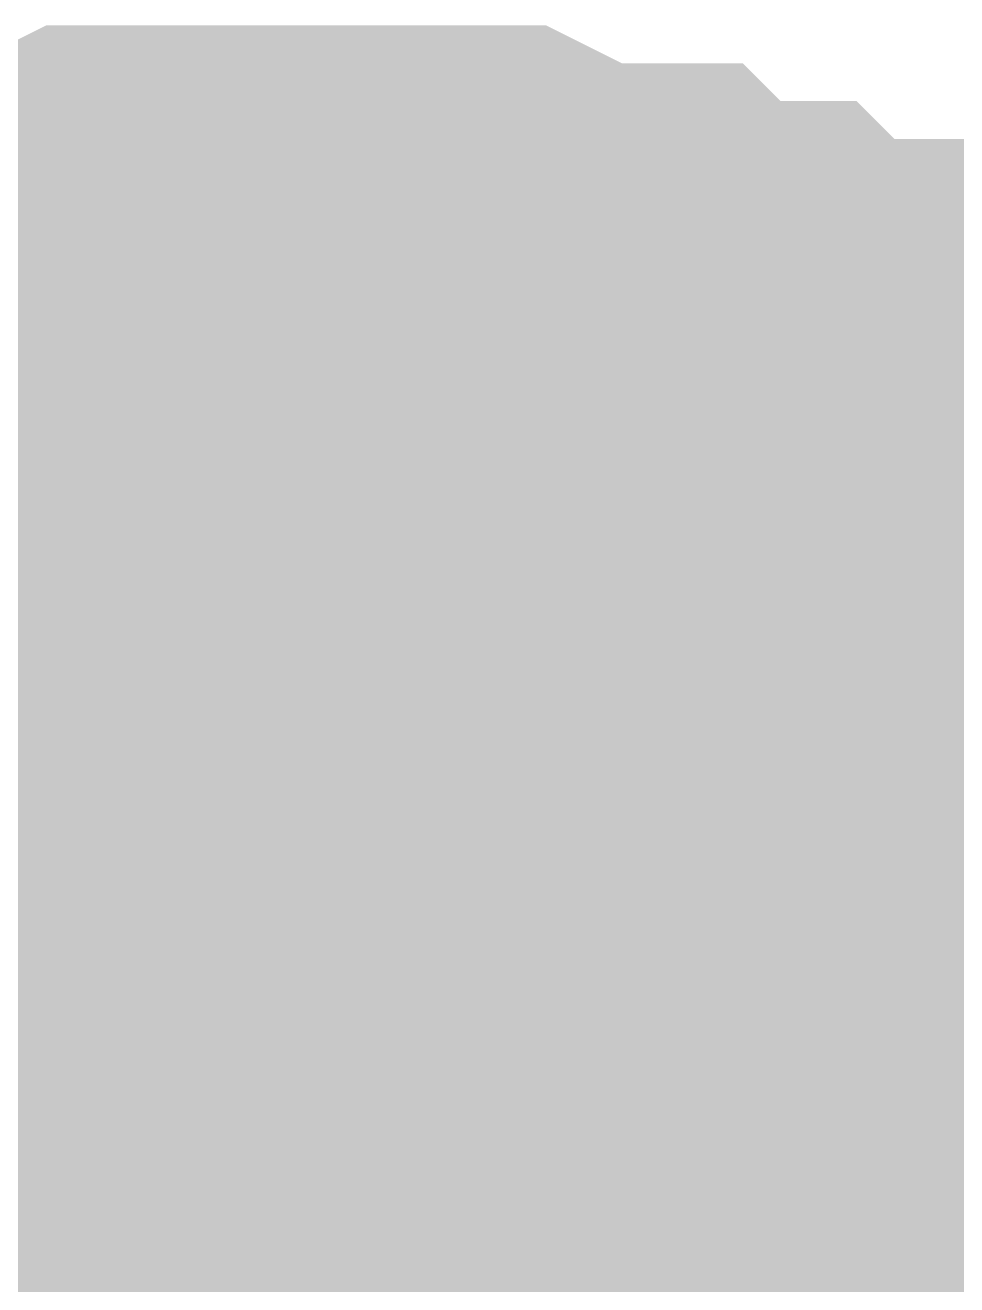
# Model space of a CAD drawing. Header units: inches. Extents: x 0 to 841, y 0 to 594.
# Drawn here: x 444.841 to 445.392, y 445.152 to 445.897 of the extents above; entities that cross this region are included whole.
import ezdxf

# ---------------------------------------------------------------- set-up
doc = ezdxf.new("R2010")
doc.units = ezdxf.units.IN
doc.layers.add('Sheet', color=255, linetype='Continuous')

msp = doc.modelspace()

# ---------------------------------------------------------------- linework, layer by layer
at = {"layer": 'Sheet'}
for points in [[(444.68706, 445.67967, 0.29972, 0.29972, 0), (444.70952, 445.67967, 0.29972, 0.29972, 0), (444.75443, 445.70213, 0.29972, 0.29972, 0), (444.77689, 445.70213, 0.29972, 0.29972, 0), (444.82181, 445.72459, 0.29972, 0.29972, 0), (444.84426, 445.72459, 0.29972, 0.29972, 0), (444.88918, 445.74705, 0.29972, 0.29972, 0), (444.9341, 445.74705, 0.29972, 0.29972, 0), (444.95655, 445.74705, 0.29972, 0.29972, 0), (445.00147, 445.74705, 0.29972, 0.29972, 0)], [(444.68706, 445.67967, 0.29972, 0.29972, 0), (444.70952, 445.67967, 0.29972, 0.29972, 0), (444.75443, 445.70213, 0.29972, 0.29972, 0), (444.77689, 445.70213, 0.29972, 0.29972, 0), (444.82181, 445.72459, 0.29972, 0.29972, 0), (444.84426, 445.72459, 0.29972, 0.29972, 0), (444.88918, 445.74705, 0.29972, 0.29972, 0), (444.9341, 445.74705, 0.29972, 0.29972, 0), (444.95655, 445.74705, 0.29972, 0.29972, 0), (445.00147, 445.74705, 0.29972, 0.29972, 0)], [(444.68706, 445.67967, 0.29972, 0.29972, 0), (444.70952, 445.67967, 0.29972, 0.29972, 0), (444.75443, 445.70213, 0.29972, 0.29972, 0), (444.77689, 445.70213, 0.29972, 0.29972, 0), (444.82181, 445.72459, 0.29972, 0.29972, 0), (444.84426, 445.72459, 0.29972, 0.29972, 0), (444.88918, 445.74705, 0.29972, 0.29972, 0), (444.9341, 445.74705, 0.29972, 0.29972, 0), (444.95655, 445.74705, 0.29972, 0.29972, 0), (445.00147, 445.74705, 0.29972, 0.29972, 0)], [(444.68706, 445.67967, 0.29972, 0.29972, 0), (444.70952, 445.67967, 0.29972, 0.29972, 0), (444.75443, 445.70213, 0.29972, 0.29972, 0), (444.77689, 445.70213, 0.29972, 0.29972, 0), (444.82181, 445.72459, 0.29972, 0.29972, 0), (444.84426, 445.72459, 0.29972, 0.29972, 0), (444.88918, 445.74705, 0.29972, 0.29972, 0), (444.9341, 445.74705, 0.29972, 0.29972, 0), (444.95655, 445.74705, 0.29972, 0.29972, 0), (445.00147, 445.74705, 0.29972, 0.29972, 0)], [(444.68706, 445.67967, 0.29972, 0.29972, 0), (444.70952, 445.67967, 0.29972, 0.29972, 0), (444.75443, 445.70213, 0.29972, 0.29972, 0), (444.77689, 445.70213, 0.29972, 0.29972, 0), (444.82181, 445.72459, 0.29972, 0.29972, 0), (444.84426, 445.72459, 0.29972, 0.29972, 0), (444.88918, 445.74705, 0.29972, 0.29972, 0), (444.9341, 445.74705, 0.29972, 0.29972, 0), (444.95655, 445.74705, 0.29972, 0.29972, 0), (445.00147, 445.74705, 0.29972, 0.29972, 0)], [(444.68706, 445.67967, 0.29972, 0.29972, 0), (444.70952, 445.67967, 0.29972, 0.29972, 0), (444.75443, 445.70213, 0.29972, 0.29972, 0), (444.77689, 445.70213, 0.29972, 0.29972, 0), (444.82181, 445.72459, 0.29972, 0.29972, 0), (444.84426, 445.72459, 0.29972, 0.29972, 0), (444.88918, 445.74705, 0.29972, 0.29972, 0), (444.9341, 445.74705, 0.29972, 0.29972, 0), (444.95655, 445.74705, 0.29972, 0.29972, 0), (445.00147, 445.74705, 0.29972, 0.29972, 0)], [(444.68706, 445.67967, 0.29972, 0.29972, 0), (444.70952, 445.67967, 0.29972, 0.29972, 0), (444.75443, 445.70213, 0.29972, 0.29972, 0), (444.77689, 445.70213, 0.29972, 0.29972, 0), (444.82181, 445.72459, 0.29972, 0.29972, 0), (444.84426, 445.72459, 0.29972, 0.29972, 0), (444.88918, 445.74705, 0.29972, 0.29972, 0), (444.9341, 445.74705, 0.29972, 0.29972, 0), (444.95655, 445.74705, 0.29972, 0.29972, 0), (445.00147, 445.74705, 0.29972, 0.29972, 0)], [(445.00147, 445.74705, 0.29972, 0.29972, 0), (445.00147, 445.74705, 0.29972, 0.29972, 0)], [(445.00147, 445.74705, 0.29972, 0.29972, 0), (445.04638, 445.74705, 0.29972, 0.29972, 0), (445.0913, 445.74705, 0.29972, 0.29972, 0), (445.11376, 445.74705, 0.29972, 0.29972, 0), (445.15867, 445.72459, 0.29972, 0.29972, 0), (445.20359, 445.72459, 0.29972, 0.29972, 0), (445.22605, 445.70213, 0.29972, 0.29972, 0), (445.27096, 445.70213, 0.29972, 0.29972, 0), (445.29342, 445.67967, 0.29972, 0.29972, 0), (445.33834, 445.67967, 0.29972, 0.29972, 0), (445.36079, 445.65721, 0.29972, 0.29972, 0), (445.40571, 445.63476, 0.29972, 0.29972, 0), (445.42817, 445.6123, 0.29972, 0.29972, 0), (445.45062, 445.58984, 0.29972, 0.29972, 0), (445.49554, 445.56738, 0.29972, 0.29972, 0), (445.518, 445.54492, 0.29972, 0.29972, 0), (445.54046, 445.52246, 0.29972, 0.29972, 0), (445.56291, 445.5, 0.29972, 0.29972, 0)], [(445.00147, 445.74705, 0.29972, 0.29972, 0), (445.00147, 445.74705, 0.29972, 0.29972, 0)], [(445.00147, 445.74705, 0.29972, 0.29972, 0), (445.04638, 445.74705, 0.29972, 0.29972, 0), (445.0913, 445.74705, 0.29972, 0.29972, 0), (445.11376, 445.74705, 0.29972, 0.29972, 0), (445.15867, 445.72459, 0.29972, 0.29972, 0), (445.20359, 445.72459, 0.29972, 0.29972, 0), (445.22605, 445.70213, 0.29972, 0.29972, 0), (445.27096, 445.70213, 0.29972, 0.29972, 0), (445.29342, 445.67967, 0.29972, 0.29972, 0), (445.33834, 445.67967, 0.29972, 0.29972, 0), (445.36079, 445.65721, 0.29972, 0.29972, 0), (445.40571, 445.63476, 0.29972, 0.29972, 0), (445.42817, 445.6123, 0.29972, 0.29972, 0), (445.45062, 445.58984, 0.29972, 0.29972, 0), (445.49554, 445.56738, 0.29972, 0.29972, 0), (445.518, 445.54492, 0.29972, 0.29972, 0), (445.54046, 445.52246, 0.29972, 0.29972, 0), (445.56291, 445.5, 0.29972, 0.29972, 0)], [(445.00147, 445.74705, 0.29972, 0.29972, 0), (445.00147, 445.74705, 0.29972, 0.29972, 0)], [(445.00147, 445.74705, 0.29972, 0.29972, 0), (445.04638, 445.74705, 0.29972, 0.29972, 0), (445.0913, 445.74705, 0.29972, 0.29972, 0), (445.11376, 445.74705, 0.29972, 0.29972, 0), (445.15867, 445.72459, 0.29972, 0.29972, 0), (445.20359, 445.72459, 0.29972, 0.29972, 0), (445.22605, 445.70213, 0.29972, 0.29972, 0), (445.27096, 445.70213, 0.29972, 0.29972, 0), (445.29342, 445.67967, 0.29972, 0.29972, 0), (445.33834, 445.67967, 0.29972, 0.29972, 0), (445.36079, 445.65721, 0.29972, 0.29972, 0), (445.40571, 445.63476, 0.29972, 0.29972, 0), (445.42817, 445.6123, 0.29972, 0.29972, 0), (445.45062, 445.58984, 0.29972, 0.29972, 0), (445.49554, 445.56738, 0.29972, 0.29972, 0), (445.518, 445.54492, 0.29972, 0.29972, 0), (445.54046, 445.52246, 0.29972, 0.29972, 0), (445.56291, 445.5, 0.29972, 0.29972, 0)], [(445.00147, 445.74705, 0.29972, 0.29972, 0), (445.00147, 445.74705, 0.29972, 0.29972, 0)], [(445.00147, 445.74705, 0.29972, 0.29972, 0), (445.04638, 445.74705, 0.29972, 0.29972, 0), (445.0913, 445.74705, 0.29972, 0.29972, 0), (445.11376, 445.74705, 0.29972, 0.29972, 0), (445.15867, 445.72459, 0.29972, 0.29972, 0), (445.20359, 445.72459, 0.29972, 0.29972, 0), (445.22605, 445.70213, 0.29972, 0.29972, 0), (445.27096, 445.70213, 0.29972, 0.29972, 0), (445.29342, 445.67967, 0.29972, 0.29972, 0), (445.33834, 445.67967, 0.29972, 0.29972, 0), (445.36079, 445.65721, 0.29972, 0.29972, 0), (445.40571, 445.63476, 0.29972, 0.29972, 0), (445.42817, 445.6123, 0.29972, 0.29972, 0), (445.45062, 445.58984, 0.29972, 0.29972, 0), (445.49554, 445.56738, 0.29972, 0.29972, 0), (445.518, 445.54492, 0.29972, 0.29972, 0), (445.54046, 445.52246, 0.29972, 0.29972, 0), (445.56291, 445.5, 0.29972, 0.29972, 0)], [(445.00147, 445.74705, 0.29972, 0.29972, 0), (445.00147, 445.74705, 0.29972, 0.29972, 0)], [(445.00147, 445.74705, 0.29972, 0.29972, 0), (445.04638, 445.74705, 0.29972, 0.29972, 0), (445.0913, 445.74705, 0.29972, 0.29972, 0), (445.11376, 445.74705, 0.29972, 0.29972, 0), (445.15867, 445.72459, 0.29972, 0.29972, 0), (445.20359, 445.72459, 0.29972, 0.29972, 0), (445.22605, 445.70213, 0.29972, 0.29972, 0), (445.27096, 445.70213, 0.29972, 0.29972, 0), (445.29342, 445.67967, 0.29972, 0.29972, 0), (445.33834, 445.67967, 0.29972, 0.29972, 0), (445.36079, 445.65721, 0.29972, 0.29972, 0), (445.40571, 445.63476, 0.29972, 0.29972, 0), (445.42817, 445.6123, 0.29972, 0.29972, 0), (445.45062, 445.58984, 0.29972, 0.29972, 0), (445.49554, 445.56738, 0.29972, 0.29972, 0), (445.518, 445.54492, 0.29972, 0.29972, 0), (445.54046, 445.52246, 0.29972, 0.29972, 0), (445.56291, 445.5, 0.29972, 0.29972, 0)], [(445.00147, 445.74705, 0.29972, 0.29972, 0), (445.00147, 445.74705, 0.29972, 0.29972, 0)], [(445.00147, 445.74705, 0.29972, 0.29972, 0), (445.04638, 445.74705, 0.29972, 0.29972, 0), (445.0913, 445.74705, 0.29972, 0.29972, 0), (445.11376, 445.74705, 0.29972, 0.29972, 0), (445.15867, 445.72459, 0.29972, 0.29972, 0), (445.20359, 445.72459, 0.29972, 0.29972, 0), (445.22605, 445.70213, 0.29972, 0.29972, 0), (445.27096, 445.70213, 0.29972, 0.29972, 0), (445.29342, 445.67967, 0.29972, 0.29972, 0), (445.33834, 445.67967, 0.29972, 0.29972, 0), (445.36079, 445.65721, 0.29972, 0.29972, 0), (445.40571, 445.63476, 0.29972, 0.29972, 0), (445.42817, 445.6123, 0.29972, 0.29972, 0), (445.45062, 445.58984, 0.29972, 0.29972, 0), (445.49554, 445.56738, 0.29972, 0.29972, 0), (445.518, 445.54492, 0.29972, 0.29972, 0), (445.54046, 445.52246, 0.29972, 0.29972, 0), (445.56291, 445.5, 0.29972, 0.29972, 0)], [(445.00147, 445.74705, 0.29972, 0.29972, 0), (445.00147, 445.74705, 0.29972, 0.29972, 0)], [(445.00147, 445.74705, 0.29972, 0.29972, 0), (445.04638, 445.74705, 0.29972, 0.29972, 0), (445.0913, 445.74705, 0.29972, 0.29972, 0), (445.11376, 445.74705, 0.29972, 0.29972, 0), (445.15867, 445.72459, 0.29972, 0.29972, 0), (445.20359, 445.72459, 0.29972, 0.29972, 0), (445.22605, 445.70213, 0.29972, 0.29972, 0), (445.27096, 445.70213, 0.29972, 0.29972, 0), (445.29342, 445.67967, 0.29972, 0.29972, 0), (445.33834, 445.67967, 0.29972, 0.29972, 0), (445.36079, 445.65721, 0.29972, 0.29972, 0), (445.40571, 445.63476, 0.29972, 0.29972, 0), (445.42817, 445.6123, 0.29972, 0.29972, 0), (445.45062, 445.58984, 0.29972, 0.29972, 0), (445.49554, 445.56738, 0.29972, 0.29972, 0), (445.518, 445.54492, 0.29972, 0.29972, 0), (445.54046, 445.52246, 0.29972, 0.29972, 0), (445.56291, 445.5, 0.29972, 0.29972, 0)], [(444.77689, 445.70213, 0.09906, 0.09906, 0), (444.82181, 445.72459, 0.09906, 0.09906, 0), (444.84426, 445.72459, 0.09906, 0.09906, 0), (444.88918, 445.74705, 0.09906, 0.09906, 0), (444.9341, 445.74705, 0.09906, 0.09906, 0), (444.95655, 445.74705, 0.09906, 0.09906, 0), (445.00147, 445.74705, 0.09906, 0.09906, 0)], [(444.77689, 445.70213, 0.09906, 0.09906, 0), (444.82181, 445.72459, 0.09906, 0.09906, 0), (444.84426, 445.72459, 0.09906, 0.09906, 0), (444.88918, 445.74705, 0.09906, 0.09906, 0), (444.9341, 445.74705, 0.09906, 0.09906, 0), (444.95655, 445.74705, 0.09906, 0.09906, 0), (445.00147, 445.74705, 0.09906, 0.09906, 0)], [(444.77689, 445.70213, 0.09906, 0.09906, 0), (444.82181, 445.72459, 0.09906, 0.09906, 0), (444.84426, 445.72459, 0.09906, 0.09906, 0), (444.88918, 445.74705, 0.09906, 0.09906, 0), (444.9341, 445.74705, 0.09906, 0.09906, 0), (444.95655, 445.74705, 0.09906, 0.09906, 0), (445.00147, 445.74705, 0.09906, 0.09906, 0)], [(444.77689, 445.70213, 0.09906, 0.09906, 0), (444.82181, 445.72459, 0.09906, 0.09906, 0), (444.84426, 445.72459, 0.09906, 0.09906, 0), (444.88918, 445.74705, 0.09906, 0.09906, 0), (444.9341, 445.74705, 0.09906, 0.09906, 0), (444.95655, 445.74705, 0.09906, 0.09906, 0), (445.00147, 445.74705, 0.09906, 0.09906, 0)], [(444.77689, 445.70213, 0.09906, 0.09906, 0), (444.82181, 445.72459, 0.09906, 0.09906, 0), (444.84426, 445.72459, 0.09906, 0.09906, 0), (444.88918, 445.74705, 0.09906, 0.09906, 0), (444.9341, 445.74705, 0.09906, 0.09906, 0), (444.95655, 445.74705, 0.09906, 0.09906, 0), (445.00147, 445.74705, 0.09906, 0.09906, 0)], [(444.77689, 445.70213, 0.09906, 0.09906, 0), (444.82181, 445.72459, 0.09906, 0.09906, 0), (444.84426, 445.72459, 0.09906, 0.09906, 0), (444.88918, 445.74705, 0.09906, 0.09906, 0), (444.9341, 445.74705, 0.09906, 0.09906, 0), (444.95655, 445.74705, 0.09906, 0.09906, 0), (445.00147, 445.74705, 0.09906, 0.09906, 0)], [(444.77689, 445.70213, 0.09906, 0.09906, 0), (444.82181, 445.72459, 0.09906, 0.09906, 0), (444.84426, 445.72459, 0.09906, 0.09906, 0), (444.88918, 445.74705, 0.09906, 0.09906, 0), (444.9341, 445.74705, 0.09906, 0.09906, 0), (444.95655, 445.74705, 0.09906, 0.09906, 0), (445.00147, 445.74705, 0.09906, 0.09906, 0)], [(445.00147, 445.74705, 0.09906, 0.09906, 0), (445.00147, 445.74705, 0.09906, 0.09906, 0)], [(445.00147, 445.74705, 0.09906, 0.09906, 0), (445.04638, 445.74705, 0.09906, 0.09906, 0), (445.0913, 445.74705, 0.09906, 0.09906, 0), (445.11376, 445.74705, 0.09906, 0.09906, 0), (445.15867, 445.72459, 0.09906, 0.09906, 0), (445.20359, 445.72459, 0.09906, 0.09906, 0), (445.22605, 445.70213, 0.09906, 0.09906, 0), (445.27096, 445.70213, 0.09906, 0.09906, 0), (445.29342, 445.67967, 0.09906, 0.09906, 0), (445.33834, 445.67967, 0.09906, 0.09906, 0), (445.36079, 445.65721, 0.09906, 0.09906, 0), (445.40571, 445.63476, 0.09906, 0.09906, 0), (445.42817, 445.6123, 0.09906, 0.09906, 0), (445.45062, 445.58984, 0.09906, 0.09906, 0)], [(445.00147, 445.74705, 0.09906, 0.09906, 0), (445.00147, 445.74705, 0.09906, 0.09906, 0)], [(445.00147, 445.74705, 0.09906, 0.09906, 0), (445.04638, 445.74705, 0.09906, 0.09906, 0), (445.0913, 445.74705, 0.09906, 0.09906, 0), (445.11376, 445.74705, 0.09906, 0.09906, 0), (445.15867, 445.72459, 0.09906, 0.09906, 0), (445.20359, 445.72459, 0.09906, 0.09906, 0), (445.22605, 445.70213, 0.09906, 0.09906, 0), (445.27096, 445.70213, 0.09906, 0.09906, 0), (445.29342, 445.67967, 0.09906, 0.09906, 0), (445.33834, 445.67967, 0.09906, 0.09906, 0), (445.36079, 445.65721, 0.09906, 0.09906, 0), (445.40571, 445.63476, 0.09906, 0.09906, 0), (445.42817, 445.6123, 0.09906, 0.09906, 0), (445.45062, 445.58984, 0.09906, 0.09906, 0)], [(445.00147, 445.74705, 0.09906, 0.09906, 0), (445.00147, 445.74705, 0.09906, 0.09906, 0)], [(445.00147, 445.74705, 0.09906, 0.09906, 0), (445.04638, 445.74705, 0.09906, 0.09906, 0), (445.0913, 445.74705, 0.09906, 0.09906, 0), (445.11376, 445.74705, 0.09906, 0.09906, 0), (445.15867, 445.72459, 0.09906, 0.09906, 0), (445.20359, 445.72459, 0.09906, 0.09906, 0), (445.22605, 445.70213, 0.09906, 0.09906, 0), (445.27096, 445.70213, 0.09906, 0.09906, 0), (445.29342, 445.67967, 0.09906, 0.09906, 0), (445.33834, 445.67967, 0.09906, 0.09906, 0), (445.36079, 445.65721, 0.09906, 0.09906, 0), (445.40571, 445.63476, 0.09906, 0.09906, 0), (445.42817, 445.6123, 0.09906, 0.09906, 0), (445.45062, 445.58984, 0.09906, 0.09906, 0)], [(445.00147, 445.74705, 0.09906, 0.09906, 0), (445.00147, 445.74705, 0.09906, 0.09906, 0)], [(445.00147, 445.74705, 0.09906, 0.09906, 0), (445.04638, 445.74705, 0.09906, 0.09906, 0), (445.0913, 445.74705, 0.09906, 0.09906, 0), (445.11376, 445.74705, 0.09906, 0.09906, 0), (445.15867, 445.72459, 0.09906, 0.09906, 0), (445.20359, 445.72459, 0.09906, 0.09906, 0), (445.22605, 445.70213, 0.09906, 0.09906, 0), (445.27096, 445.70213, 0.09906, 0.09906, 0), (445.29342, 445.67967, 0.09906, 0.09906, 0), (445.33834, 445.67967, 0.09906, 0.09906, 0), (445.36079, 445.65721, 0.09906, 0.09906, 0), (445.40571, 445.63476, 0.09906, 0.09906, 0), (445.42817, 445.6123, 0.09906, 0.09906, 0), (445.45062, 445.58984, 0.09906, 0.09906, 0)], [(445.00147, 445.74705, 0.09906, 0.09906, 0), (445.00147, 445.74705, 0.09906, 0.09906, 0)], [(445.00147, 445.74705, 0.09906, 0.09906, 0), (445.04638, 445.74705, 0.09906, 0.09906, 0), (445.0913, 445.74705, 0.09906, 0.09906, 0), (445.11376, 445.74705, 0.09906, 0.09906, 0), (445.15867, 445.72459, 0.09906, 0.09906, 0), (445.20359, 445.72459, 0.09906, 0.09906, 0), (445.22605, 445.70213, 0.09906, 0.09906, 0), (445.27096, 445.70213, 0.09906, 0.09906, 0), (445.29342, 445.67967, 0.09906, 0.09906, 0), (445.33834, 445.67967, 0.09906, 0.09906, 0), (445.36079, 445.65721, 0.09906, 0.09906, 0), (445.40571, 445.63476, 0.09906, 0.09906, 0), (445.42817, 445.6123, 0.09906, 0.09906, 0), (445.45062, 445.58984, 0.09906, 0.09906, 0)], [(445.00147, 445.74705, 0.09906, 0.09906, 0), (445.00147, 445.74705, 0.09906, 0.09906, 0)], [(445.00147, 445.74705, 0.09906, 0.09906, 0), (445.04638, 445.74705, 0.09906, 0.09906, 0), (445.0913, 445.74705, 0.09906, 0.09906, 0), (445.11376, 445.74705, 0.09906, 0.09906, 0), (445.15867, 445.72459, 0.09906, 0.09906, 0), (445.20359, 445.72459, 0.09906, 0.09906, 0), (445.22605, 445.70213, 0.09906, 0.09906, 0), (445.27096, 445.70213, 0.09906, 0.09906, 0), (445.29342, 445.67967, 0.09906, 0.09906, 0), (445.33834, 445.67967, 0.09906, 0.09906, 0), (445.36079, 445.65721, 0.09906, 0.09906, 0), (445.40571, 445.63476, 0.09906, 0.09906, 0), (445.42817, 445.6123, 0.09906, 0.09906, 0), (445.45062, 445.58984, 0.09906, 0.09906, 0)], [(445.00147, 445.74705, 0.09906, 0.09906, 0), (445.00147, 445.74705, 0.09906, 0.09906, 0)], [(445.00147, 445.74705, 0.09906, 0.09906, 0), (445.04638, 445.74705, 0.09906, 0.09906, 0), (445.0913, 445.74705, 0.09906, 0.09906, 0), (445.11376, 445.74705, 0.09906, 0.09906, 0), (445.15867, 445.72459, 0.09906, 0.09906, 0), (445.20359, 445.72459, 0.09906, 0.09906, 0), (445.22605, 445.70213, 0.09906, 0.09906, 0), (445.27096, 445.70213, 0.09906, 0.09906, 0), (445.29342, 445.67967, 0.09906, 0.09906, 0), (445.33834, 445.67967, 0.09906, 0.09906, 0), (445.36079, 445.65721, 0.09906, 0.09906, 0), (445.40571, 445.63476, 0.09906, 0.09906, 0), (445.42817, 445.6123, 0.09906, 0.09906, 0), (445.45062, 445.58984, 0.09906, 0.09906, 0)], [(444.68706, 445.3877, 0.29972, 0.29972, 0), (444.70952, 445.41016, 0.29972, 0.29972, 0), (444.73197, 445.41016, 0.29972, 0.29972, 0), (444.75443, 445.43262, 0.29972, 0.29972, 0), (444.77689, 445.43262, 0.29972, 0.29972, 0), (444.79935, 445.45508, 0.29972, 0.29972, 0), (444.79935, 445.45508, 0.29972, 0.29972, 0), (444.82181, 445.47754, 0.29972, 0.29972, 0), (444.86672, 445.47754, 0.29972, 0.29972, 0), (444.88918, 445.47754, 0.29972, 0.29972, 0), (444.91164, 445.5, 0.29972, 0.29972, 0), (444.9341, 445.5, 0.29972, 0.29972, 0), (444.95655, 445.5, 0.29972, 0.29972, 0), (444.97901, 445.5, 0.29972, 0.29972, 0), (445.00147, 445.5, 0.29972, 0.29972, 0)], [(444.68706, 445.3877, 0.29972, 0.29972, 0), (444.70952, 445.41016, 0.29972, 0.29972, 0), (444.73197, 445.41016, 0.29972, 0.29972, 0), (444.75443, 445.43262, 0.29972, 0.29972, 0), (444.77689, 445.43262, 0.29972, 0.29972, 0), (444.79935, 445.45508, 0.29972, 0.29972, 0), (444.79935, 445.45508, 0.29972, 0.29972, 0), (444.82181, 445.47754, 0.29972, 0.29972, 0), (444.86672, 445.47754, 0.29972, 0.29972, 0), (444.88918, 445.47754, 0.29972, 0.29972, 0), (444.91164, 445.5, 0.29972, 0.29972, 0), (444.9341, 445.5, 0.29972, 0.29972, 0), (444.95655, 445.5, 0.29972, 0.29972, 0), (444.97901, 445.5, 0.29972, 0.29972, 0), (445.00147, 445.5, 0.29972, 0.29972, 0)], [(444.68706, 445.3877, 0.29972, 0.29972, 0), (444.70952, 445.41016, 0.29972, 0.29972, 0), (444.73197, 445.41016, 0.29972, 0.29972, 0), (444.75443, 445.43262, 0.29972, 0.29972, 0), (444.77689, 445.43262, 0.29972, 0.29972, 0), (444.79935, 445.45508, 0.29972, 0.29972, 0), (444.79935, 445.45508, 0.29972, 0.29972, 0), (444.82181, 445.47754, 0.29972, 0.29972, 0), (444.86672, 445.47754, 0.29972, 0.29972, 0), (444.88918, 445.47754, 0.29972, 0.29972, 0), (444.91164, 445.5, 0.29972, 0.29972, 0), (444.9341, 445.5, 0.29972, 0.29972, 0), (444.95655, 445.5, 0.29972, 0.29972, 0), (444.97901, 445.5, 0.29972, 0.29972, 0), (445.00147, 445.5, 0.29972, 0.29972, 0)], [(444.68706, 445.3877, 0.29972, 0.29972, 0), (444.70952, 445.41016, 0.29972, 0.29972, 0), (444.73197, 445.41016, 0.29972, 0.29972, 0), (444.75443, 445.43262, 0.29972, 0.29972, 0), (444.77689, 445.43262, 0.29972, 0.29972, 0), (444.79935, 445.45508, 0.29972, 0.29972, 0), (444.79935, 445.45508, 0.29972, 0.29972, 0), (444.82181, 445.47754, 0.29972, 0.29972, 0), (444.86672, 445.47754, 0.29972, 0.29972, 0), (444.88918, 445.47754, 0.29972, 0.29972, 0), (444.91164, 445.5, 0.29972, 0.29972, 0), (444.9341, 445.5, 0.29972, 0.29972, 0), (444.95655, 445.5, 0.29972, 0.29972, 0), (444.97901, 445.5, 0.29972, 0.29972, 0), (445.00147, 445.5, 0.29972, 0.29972, 0)], [(445.00147, 445.5, 0.29972, 0.29972, 0), (445.00147, 445.5, 0.29972, 0.29972, 0)], [(445.00147, 445.5, 0.29972, 0.29972, 0), (445.02393, 445.5, 0.29972, 0.29972, 0), (445.04638, 445.5, 0.29972, 0.29972, 0), (445.0913, 445.5, 0.29972, 0.29972, 0), (445.11376, 445.5, 0.29972, 0.29972, 0), (445.13622, 445.47754, 0.29972, 0.29972, 0), (445.15867, 445.47754, 0.29972, 0.29972, 0), (445.18113, 445.47754, 0.29972, 0.29972, 0), (445.20359, 445.45508, 0.29972, 0.29972, 0), (445.22605, 445.45508, 0.29972, 0.29972, 0), (445.2485, 445.43262, 0.29972, 0.29972, 0), (445.27096, 445.43262, 0.29972, 0.29972, 0), (445.29342, 445.41016, 0.29972, 0.29972, 0), (445.31588, 445.41016, 0.29972, 0.29972, 0), (445.33834, 445.3877, 0.29972, 0.29972, 0), (445.36079, 445.36525, 0.29972, 0.29972, 0), (445.36079, 445.34279, 0.29972, 0.29972, 0), (445.38325, 445.34279, 0.29972, 0.29972, 0), (445.40571, 445.32033, 0.29972, 0.29972, 0), (445.42817, 445.29787, 0.29972, 0.29972, 0), (445.42817, 445.27541, 0.29972, 0.29972, 0), (445.45062, 445.25295, 0.29972, 0.29972, 0), (445.45062, 445.23049, 0.29972, 0.29972, 0), (445.47308, 445.20803, 0.29972, 0.29972, 0), (445.47308, 445.18557, 0.29972, 0.29972, 0), (445.49554, 445.16311, 0.29972, 0.29972, 0), (445.49554, 445.14065, 0.29972, 0.29972, 0), (445.49554, 445.11819, 0.29972, 0.29972, 0), (445.518, 445.09574, 0.29972, 0.29972, 0), (445.518, 445.07328, 0.29972, 0.29972, 0), (445.518, 445.02836, 0.29972, 0.29972, 0), (445.518, 445.0059, 0.29972, 0.29972, 0), (445.518, 444.98344, 0.29972, 0.29972, 0)], [(445.00147, 445.5, 0.29972, 0.29972, 0), (445.00147, 445.5, 0.29972, 0.29972, 0)], [(445.00147, 445.5, 0.29972, 0.29972, 0), (445.02393, 445.5, 0.29972, 0.29972, 0), (445.04638, 445.5, 0.29972, 0.29972, 0), (445.0913, 445.5, 0.29972, 0.29972, 0), (445.11376, 445.5, 0.29972, 0.29972, 0), (445.13622, 445.47754, 0.29972, 0.29972, 0), (445.15867, 445.47754, 0.29972, 0.29972, 0), (445.18113, 445.47754, 0.29972, 0.29972, 0), (445.20359, 445.45508, 0.29972, 0.29972, 0), (445.22605, 445.45508, 0.29972, 0.29972, 0), (445.2485, 445.43262, 0.29972, 0.29972, 0), (445.27096, 445.43262, 0.29972, 0.29972, 0), (445.29342, 445.41016, 0.29972, 0.29972, 0), (445.31588, 445.41016, 0.29972, 0.29972, 0), (445.33834, 445.3877, 0.29972, 0.29972, 0), (445.36079, 445.36525, 0.29972, 0.29972, 0), (445.36079, 445.34279, 0.29972, 0.29972, 0), (445.38325, 445.34279, 0.29972, 0.29972, 0), (445.40571, 445.32033, 0.29972, 0.29972, 0), (445.42817, 445.29787, 0.29972, 0.29972, 0), (445.42817, 445.27541, 0.29972, 0.29972, 0), (445.45062, 445.25295, 0.29972, 0.29972, 0), (445.45062, 445.23049, 0.29972, 0.29972, 0), (445.47308, 445.20803, 0.29972, 0.29972, 0), (445.47308, 445.18557, 0.29972, 0.29972, 0), (445.49554, 445.16311, 0.29972, 0.29972, 0), (445.49554, 445.14065, 0.29972, 0.29972, 0), (445.49554, 445.11819, 0.29972, 0.29972, 0), (445.518, 445.09574, 0.29972, 0.29972, 0), (445.518, 445.07328, 0.29972, 0.29972, 0), (445.518, 445.02836, 0.29972, 0.29972, 0), (445.518, 445.0059, 0.29972, 0.29972, 0), (445.518, 444.98344, 0.29972, 0.29972, 0)], [(445.00147, 445.5, 0.29972, 0.29972, 0), (445.00147, 445.5, 0.29972, 0.29972, 0)], [(445.00147, 445.5, 0.29972, 0.29972, 0), (445.02393, 445.5, 0.29972, 0.29972, 0), (445.04638, 445.5, 0.29972, 0.29972, 0), (445.0913, 445.5, 0.29972, 0.29972, 0), (445.11376, 445.5, 0.29972, 0.29972, 0), (445.13622, 445.47754, 0.29972, 0.29972, 0), (445.15867, 445.47754, 0.29972, 0.29972, 0), (445.18113, 445.47754, 0.29972, 0.29972, 0), (445.20359, 445.45508, 0.29972, 0.29972, 0), (445.22605, 445.45508, 0.29972, 0.29972, 0), (445.2485, 445.43262, 0.29972, 0.29972, 0), (445.27096, 445.43262, 0.29972, 0.29972, 0), (445.29342, 445.41016, 0.29972, 0.29972, 0), (445.31588, 445.41016, 0.29972, 0.29972, 0), (445.33834, 445.3877, 0.29972, 0.29972, 0), (445.36079, 445.36525, 0.29972, 0.29972, 0), (445.36079, 445.34279, 0.29972, 0.29972, 0), (445.38325, 445.34279, 0.29972, 0.29972, 0), (445.40571, 445.32033, 0.29972, 0.29972, 0), (445.42817, 445.29787, 0.29972, 0.29972, 0), (445.42817, 445.27541, 0.29972, 0.29972, 0), (445.45062, 445.25295, 0.29972, 0.29972, 0), (445.45062, 445.23049, 0.29972, 0.29972, 0), (445.47308, 445.20803, 0.29972, 0.29972, 0), (445.47308, 445.18557, 0.29972, 0.29972, 0), (445.49554, 445.16311, 0.29972, 0.29972, 0), (445.49554, 445.14065, 0.29972, 0.29972, 0), (445.49554, 445.11819, 0.29972, 0.29972, 0), (445.518, 445.09574, 0.29972, 0.29972, 0), (445.518, 445.07328, 0.29972, 0.29972, 0), (445.518, 445.02836, 0.29972, 0.29972, 0), (445.518, 445.0059, 0.29972, 0.29972, 0), (445.518, 444.98344, 0.29972, 0.29972, 0)], [(445.00147, 445.5, 0.29972, 0.29972, 0), (445.00147, 445.5, 0.29972, 0.29972, 0)], [(445.00147, 445.5, 0.29972, 0.29972, 0), (445.02393, 445.5, 0.29972, 0.29972, 0), (445.04638, 445.5, 0.29972, 0.29972, 0), (445.0913, 445.5, 0.29972, 0.29972, 0), (445.11376, 445.5, 0.29972, 0.29972, 0), (445.13622, 445.47754, 0.29972, 0.29972, 0), (445.15867, 445.47754, 0.29972, 0.29972, 0), (445.18113, 445.47754, 0.29972, 0.29972, 0), (445.20359, 445.45508, 0.29972, 0.29972, 0), (445.22605, 445.45508, 0.29972, 0.29972, 0), (445.2485, 445.43262, 0.29972, 0.29972, 0), (445.27096, 445.43262, 0.29972, 0.29972, 0), (445.29342, 445.41016, 0.29972, 0.29972, 0), (445.31588, 445.41016, 0.29972, 0.29972, 0), (445.33834, 445.3877, 0.29972, 0.29972, 0), (445.36079, 445.36525, 0.29972, 0.29972, 0), (445.36079, 445.34279, 0.29972, 0.29972, 0), (445.38325, 445.34279, 0.29972, 0.29972, 0), (445.40571, 445.32033, 0.29972, 0.29972, 0), (445.42817, 445.29787, 0.29972, 0.29972, 0), (445.42817, 445.27541, 0.29972, 0.29972, 0), (445.45062, 445.25295, 0.29972, 0.29972, 0), (445.45062, 445.23049, 0.29972, 0.29972, 0), (445.47308, 445.20803, 0.29972, 0.29972, 0), (445.47308, 445.18557, 0.29972, 0.29972, 0), (445.49554, 445.16311, 0.29972, 0.29972, 0), (445.49554, 445.14065, 0.29972, 0.29972, 0), (445.49554, 445.11819, 0.29972, 0.29972, 0), (445.518, 445.09574, 0.29972, 0.29972, 0), (445.518, 445.07328, 0.29972, 0.29972, 0), (445.518, 445.02836, 0.29972, 0.29972, 0), (445.518, 445.0059, 0.29972, 0.29972, 0), (445.518, 444.98344, 0.29972, 0.29972, 0)], [(444.77689, 445.43262, 0.09906, 0.09906, 0), (444.79935, 445.45508, 0.09906, 0.09906, 0), (444.79935, 445.45508, 0.09906, 0.09906, 0), (444.82181, 445.47754, 0.09906, 0.09906, 0), (444.86672, 445.47754, 0.09906, 0.09906, 0), (444.88918, 445.47754, 0.09906, 0.09906, 0), (444.91164, 445.5, 0.09906, 0.09906, 0), (444.9341, 445.5, 0.09906, 0.09906, 0), (444.95655, 445.5, 0.09906, 0.09906, 0), (444.97901, 445.5, 0.09906, 0.09906, 0), (445.00147, 445.5, 0.09906, 0.09906, 0)], [(444.77689, 445.43262, 0.09906, 0.09906, 0), (444.79935, 445.45508, 0.09906, 0.09906, 0), (444.79935, 445.45508, 0.09906, 0.09906, 0), (444.82181, 445.47754, 0.09906, 0.09906, 0), (444.86672, 445.47754, 0.09906, 0.09906, 0), (444.88918, 445.47754, 0.09906, 0.09906, 0), (444.91164, 445.5, 0.09906, 0.09906, 0), (444.9341, 445.5, 0.09906, 0.09906, 0), (444.95655, 445.5, 0.09906, 0.09906, 0), (444.97901, 445.5, 0.09906, 0.09906, 0), (445.00147, 445.5, 0.09906, 0.09906, 0)], [(444.77689, 445.43262, 0.09906, 0.09906, 0), (444.79935, 445.45508, 0.09906, 0.09906, 0), (444.79935, 445.45508, 0.09906, 0.09906, 0), (444.82181, 445.47754, 0.09906, 0.09906, 0), (444.86672, 445.47754, 0.09906, 0.09906, 0), (444.88918, 445.47754, 0.09906, 0.09906, 0), (444.91164, 445.5, 0.09906, 0.09906, 0), (444.9341, 445.5, 0.09906, 0.09906, 0), (444.95655, 445.5, 0.09906, 0.09906, 0), (444.97901, 445.5, 0.09906, 0.09906, 0), (445.00147, 445.5, 0.09906, 0.09906, 0)], [(444.77689, 445.43262, 0.09906, 0.09906, 0), (444.79935, 445.45508, 0.09906, 0.09906, 0), (444.79935, 445.45508, 0.09906, 0.09906, 0), (444.82181, 445.47754, 0.09906, 0.09906, 0), (444.86672, 445.47754, 0.09906, 0.09906, 0), (444.88918, 445.47754, 0.09906, 0.09906, 0), (444.91164, 445.5, 0.09906, 0.09906, 0), (444.9341, 445.5, 0.09906, 0.09906, 0), (444.95655, 445.5, 0.09906, 0.09906, 0), (444.97901, 445.5, 0.09906, 0.09906, 0), (445.00147, 445.5, 0.09906, 0.09906, 0)], [(445.00147, 445.5, 0.09906, 0.09906, 0), (445.00147, 445.5, 0.09906, 0.09906, 0)], [(445.00147, 445.5, 0.09906, 0.09906, 0), (445.02393, 445.5, 0.09906, 0.09906, 0), (445.04638, 445.5, 0.09906, 0.09906, 0), (445.0913, 445.5, 0.09906, 0.09906, 0), (445.11376, 445.5, 0.09906, 0.09906, 0), (445.13622, 445.47754, 0.09906, 0.09906, 0), (445.15867, 445.47754, 0.09906, 0.09906, 0), (445.18113, 445.47754, 0.09906, 0.09906, 0), (445.20359, 445.45508, 0.09906, 0.09906, 0), (445.22605, 445.45508, 0.09906, 0.09906, 0), (445.2485, 445.43262, 0.09906, 0.09906, 0), (445.27096, 445.43262, 0.09906, 0.09906, 0), (445.29342, 445.41016, 0.09906, 0.09906, 0), (445.31588, 445.41016, 0.09906, 0.09906, 0), (445.33834, 445.3877, 0.09906, 0.09906, 0), (445.36079, 445.36525, 0.09906, 0.09906, 0), (445.36079, 445.34279, 0.09906, 0.09906, 0), (445.38325, 445.34279, 0.09906, 0.09906, 0), (445.40571, 445.32033, 0.09906, 0.09906, 0), (445.42817, 445.29787, 0.09906, 0.09906, 0), (445.42817, 445.27541, 0.09906, 0.09906, 0), (445.45062, 445.25295, 0.09906, 0.09906, 0)], [(445.00147, 445.5, 0.09906, 0.09906, 0), (445.00147, 445.5, 0.09906, 0.09906, 0)], [(445.00147, 445.5, 0.09906, 0.09906, 0), (445.02393, 445.5, 0.09906, 0.09906, 0), (445.04638, 445.5, 0.09906, 0.09906, 0), (445.0913, 445.5, 0.09906, 0.09906, 0), (445.11376, 445.5, 0.09906, 0.09906, 0), (445.13622, 445.47754, 0.09906, 0.09906, 0), (445.15867, 445.47754, 0.09906, 0.09906, 0), (445.18113, 445.47754, 0.09906, 0.09906, 0), (445.20359, 445.45508, 0.09906, 0.09906, 0), (445.22605, 445.45508, 0.09906, 0.09906, 0), (445.2485, 445.43262, 0.09906, 0.09906, 0), (445.27096, 445.43262, 0.09906, 0.09906, 0), (445.29342, 445.41016, 0.09906, 0.09906, 0), (445.31588, 445.41016, 0.09906, 0.09906, 0), (445.33834, 445.3877, 0.09906, 0.09906, 0), (445.36079, 445.36525, 0.09906, 0.09906, 0), (445.36079, 445.34279, 0.09906, 0.09906, 0), (445.38325, 445.34279, 0.09906, 0.09906, 0), (445.40571, 445.32033, 0.09906, 0.09906, 0), (445.42817, 445.29787, 0.09906, 0.09906, 0), (445.42817, 445.27541, 0.09906, 0.09906, 0), (445.45062, 445.25295, 0.09906, 0.09906, 0)], [(445.00147, 445.5, 0.09906, 0.09906, 0), (445.00147, 445.5, 0.09906, 0.09906, 0)], [(445.00147, 445.5, 0.09906, 0.09906, 0), (445.02393, 445.5, 0.09906, 0.09906, 0), (445.04638, 445.5, 0.09906, 0.09906, 0), (445.0913, 445.5, 0.09906, 0.09906, 0), (445.11376, 445.5, 0.09906, 0.09906, 0), (445.13622, 445.47754, 0.09906, 0.09906, 0), (445.15867, 445.47754, 0.09906, 0.09906, 0), (445.18113, 445.47754, 0.09906, 0.09906, 0), (445.20359, 445.45508, 0.09906, 0.09906, 0), (445.22605, 445.45508, 0.09906, 0.09906, 0), (445.2485, 445.43262, 0.09906, 0.09906, 0), (445.27096, 445.43262, 0.09906, 0.09906, 0), (445.29342, 445.41016, 0.09906, 0.09906, 0), (445.31588, 445.41016, 0.09906, 0.09906, 0), (445.33834, 445.3877, 0.09906, 0.09906, 0), (445.36079, 445.36525, 0.09906, 0.09906, 0), (445.36079, 445.34279, 0.09906, 0.09906, 0), (445.38325, 445.34279, 0.09906, 0.09906, 0), (445.40571, 445.32033, 0.09906, 0.09906, 0), (445.42817, 445.29787, 0.09906, 0.09906, 0), (445.42817, 445.27541, 0.09906, 0.09906, 0), (445.45062, 445.25295, 0.09906, 0.09906, 0)], [(445.00147, 445.5, 0.09906, 0.09906, 0), (445.00147, 445.5, 0.09906, 0.09906, 0)], [(445.00147, 445.5, 0.09906, 0.09906, 0), (445.02393, 445.5, 0.09906, 0.09906, 0), (445.04638, 445.5, 0.09906, 0.09906, 0), (445.0913, 445.5, 0.09906, 0.09906, 0), (445.11376, 445.5, 0.09906, 0.09906, 0), (445.13622, 445.47754, 0.09906, 0.09906, 0), (445.15867, 445.47754, 0.09906, 0.09906, 0), (445.18113, 445.47754, 0.09906, 0.09906, 0), (445.20359, 445.45508, 0.09906, 0.09906, 0), (445.22605, 445.45508, 0.09906, 0.09906, 0), (445.2485, 445.43262, 0.09906, 0.09906, 0), (445.27096, 445.43262, 0.09906, 0.09906, 0), (445.29342, 445.41016, 0.09906, 0.09906, 0), (445.31588, 445.41016, 0.09906, 0.09906, 0), (445.33834, 445.3877, 0.09906, 0.09906, 0), (445.36079, 445.36525, 0.09906, 0.09906, 0), (445.36079, 445.34279, 0.09906, 0.09906, 0), (445.38325, 445.34279, 0.09906, 0.09906, 0), (445.40571, 445.32033, 0.09906, 0.09906, 0), (445.42817, 445.29787, 0.09906, 0.09906, 0), (445.42817, 445.27541, 0.09906, 0.09906, 0), (445.45062, 445.25295, 0.09906, 0.09906, 0)], [(440.01584, 444.98344, 0.7493, 0.7493, 0), (445.00147, 444.98344, 0.7493, 0.7493, 0)], [(440.01584, 444.98344, 0.7493, 0.7493, 0), (445.00147, 444.98344, 0.7493, 0.7493, 0)], [(445.00147, 439.99751, 0.7493, 0.7493, 0), (445.00147, 444.98344, 0.7493, 0.7493, 0)], [(445.00147, 444.98344, 0.7493, 0.7493, 0), (450.50363, 444.98344, 0.7493, 0.7493, 0)]]:
    msp.add_lwpolyline(points, format="xyseb", dxfattribs=at)
msp.add_lwpolyline([(444.74601, 445.00001, 0.508, 0.508, 1), (445.25401, 445.00001, 0.508, 0.508, 1)], format="xyseb", close=True, dxfattribs=at)

doc.saveas('drawing.dxf')
